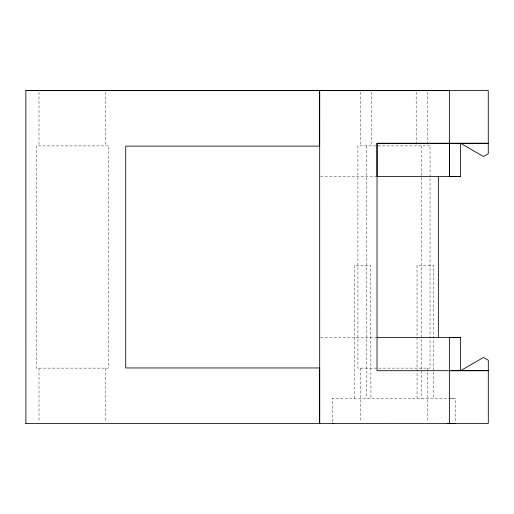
<?xml version="1.0" encoding="UTF-8"?>
<svg xmlns="http://www.w3.org/2000/svg" width="514" height="514" viewBox="0 0 514 514"><rect width="100%" height="100%" fill="white"/><g stroke="black" fill="none" stroke-linecap="round" stroke-linejoin="round"><path stroke-width="0.39" stroke-dasharray="2.57 1.93" d="M332.429 421.853L332.423 398.453L453.464 398.44L455.558 398.44L455.558 421.84M320.46 176.591L376.222 176.591M354.583 398.446L354.287 265.327L370.645 265.327L370.941 398.446M417.047 398.446L417.04 265.32L433.681 265.32L433.694 398.44M320.466 337.441L376.229 337.435M450.868 398.446L455.558 398.44M332.423 398.453L332.95 398.453M427.269 92.199L427.269 145.88M427.269 368.12L427.275 421.801M421.724 145.88L421.724 398.446M416.173 92.199L416.179 145.88M371.802 92.199L371.808 145.88M366.257 145.88L366.257 398.446M360.712 92.199L360.712 145.88M360.712 368.12L360.712 421.801M105.563 92.212L105.569 145.892M105.569 368.127L105.569 421.801M39 92.212L39.006 145.892M39.006 368.127L39.013 421.801M430.045 145.88L357.937 145.88L357.937 368.12L430.045 368.12L430.045 145.88M108.345 145.892L36.237 145.892L36.237 368.127L108.345 368.127L108.345 145.892"/><path stroke-width="0.77" d="M25.88 423.407L25.867 90.612L488.268 90.586L488.268 153.744L483.488 156.532L460.538 143.278L460.538 176.559L449.448 176.585L449.448 143.31L488.268 143.284L377.025 143.316L377.025 370.716L488.3 370.684L449.467 370.697M438.371 337.428L438.352 176.591M25.7 423.407L488.3 423.375L488.3 360.224L483.513 357.436L460.563 370.684L460.563 337.409L449.461 337.428L449.474 423.395M455.031 423.401L455.558 423.401L447.308 423.401M25.867 90.618L449.442 90.593L449.448 176.585M449.448 143.31L377.019 143.316L377.019 176.591L460.538 176.559M377.025 337.435L460.563 337.409M319.669 90.65L319.663 146.117L125.718 146.117L125.718 367.953L319.663 367.953L319.682 423.407L319.669 90.637M332.956 423.407L332.429 423.407L332.95 423.414"/></g></svg>
